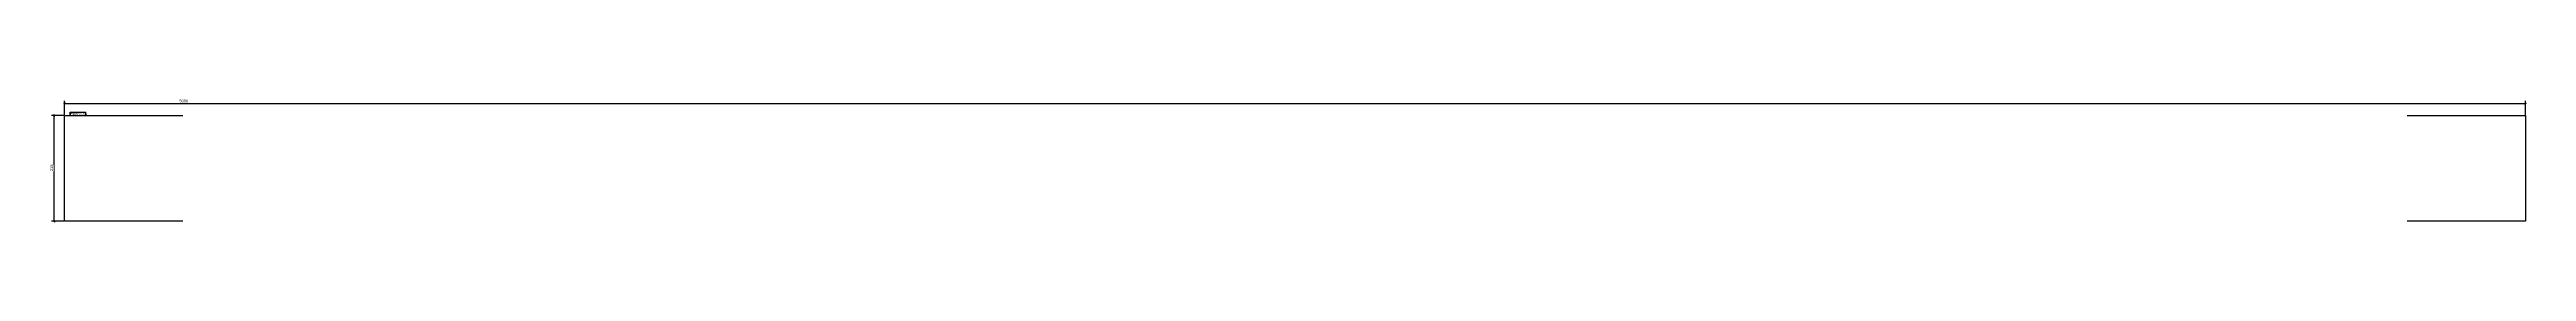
# Model space of a CAD drawing. Header units: millimetres. Extents: x 3 to 5036, y 4 to 256.
import ezdxf

# ---------------------------------------------------------------- set-up
doc = ezdxf.new("R2010")
doc.units = ezdxf.units.MM
for name, color, linetype in [('MÅLSÆTNING', 7, 'Continuous'), ('STÅL', 7, 'Continuous'), ('TEKST', 7, 'Continuous')]:
    doc.layers.add(name, color=color, linetype=linetype)
doc.styles.add('Arial Narrow', font='ARIALN.TTF', dxfattribs={"height": 0.2})

msp = doc.modelspace()

# ---------------------------------------------------------------- linework, layer by layer
at = {"layer": 'MÅLSÆTNING', "color": 7, "linetype": 'Continuous'}
for p, q in [((33.8, 223.3), (33.8, 251.8)), ((5033.8, 223.3), (5033.8, 251.8)), ((32.3, 221.8), (7.5, 221.8)), ((13.7, 219.5), (11.9, 224)), ((12.8, 6.8), (12.8, 221.8)), ((36.1, 247.4), (31.6, 245.6)), ((33.8, 246.5), (5033.8, 246.5)), ((5031.6, 245.6), (5036.1, 247.4)), ((32.3, 6.8), (7.5, 6.8)), ((11.9, 9), (13.7, 4.5))]:
    msp.add_line(p, q, dxfattribs=at)
at = {"layer": 'STÅL', "color": 2, "linetype": 'Continuous'}
for p, q in [((33.8, 6.8), (33.8, 221.8)), ((33.8, 221.8), (273.8, 221.8)), ((4793.8, 221.8), (5033.8, 221.8)), ((5033.8, 221.8), (5033.8, 6.8)), ((273.8, 6.8), (33.8, 6.8)), ((5033.8, 6.8), (4793.8, 6.8))]:
    msp.add_line(p, q, dxfattribs=at)

# ---------------------------------------------------------------- next in the draw order: wipeouts: each hides what was drawn before it
at = {"color": 0}
for points, layer in [([(4801.6, 247.6), (4801.6, 256), (266.1, 256), (266.1, 247.6)], 'MÅLSÆTNING'), ([(11.7, 120.9), (3.3, 120.9), (3.3, 107.6), (11.7, 107.6)], 'MÅLSÆTNING'), ([(58.9, 222.8), (58.9, 228.1), (45.8, 228.1), (45.8, 222.8)], 'TEKST')]:
    msp.add_wipeout(points, dxfattribs=at).dxf.layer = layer

# ---------------------------------------------------------------- next in the draw order: texts
at = {"layer": 'MÅLSÆTNING', "color": 3, "style": 'Arial Narrow'}
msp.add_text('5000', height=5.73, dxfattribs=at).set_placement((267.3, 248.8))
msp.add_text('215', height=5.73, rotation=90.0002, dxfattribs=at).set_placement((10.5, 108.8))

# ---------------------------------------------------------------- next in the draw order: wipeouts: each hides what was drawn before it
at = {"color": 0}
msp.add_wipeout([(58.9, 222.8), (58.9, 228.1), (45.8, 228.1), (45.8, 222.8)], dxfattribs=at).dxf.layer = 'TEKST'

# ---------------------------------------------------------------- next in the draw order: wipeouts: each hides what was drawn before it
msp.add_wipeout([(76.1, 222.8), (76.1, 226.6), (60.5, 226.6), (60.5, 222.8)], dxfattribs=at).dxf.layer = 'TEKST'

# ---------------------------------------------------------------- next in the draw order: wipeouts: each hides what was drawn before it
msp.add_wipeout([(76.1, 222.8), (76.1, 226.6), (60.5, 226.6), (60.5, 222.8)], dxfattribs=at).dxf.layer = 'TEKST'

# ---------------------------------------------------------------- next in the draw order: linework, layer by layer
at = {"layer": 'TEKST', "color": 7, "linetype": 'Continuous'}
for p, q in [((44.9, 229), (77, 229)), ((44.9, 221.9), (44.9, 229)), ((44.9, 221.9), (77, 221.9)), ((77, 221.9), (77, 229))]:
    msp.add_line(p, q, dxfattribs=at)

# ---------------------------------------------------------------- next in the draw order: texts
at = {"layer": 'TEKST', "color": 3, "style": 'Arial Narrow'}
for s, height, p in [('F109', 5.01, (45.8, 222.8)), ('FL5*215', 3.58, (60.5, 222.8))]:
    msp.add_text(s, height=height, dxfattribs=at).set_placement(p)

doc.saveas('drawing.dxf')
